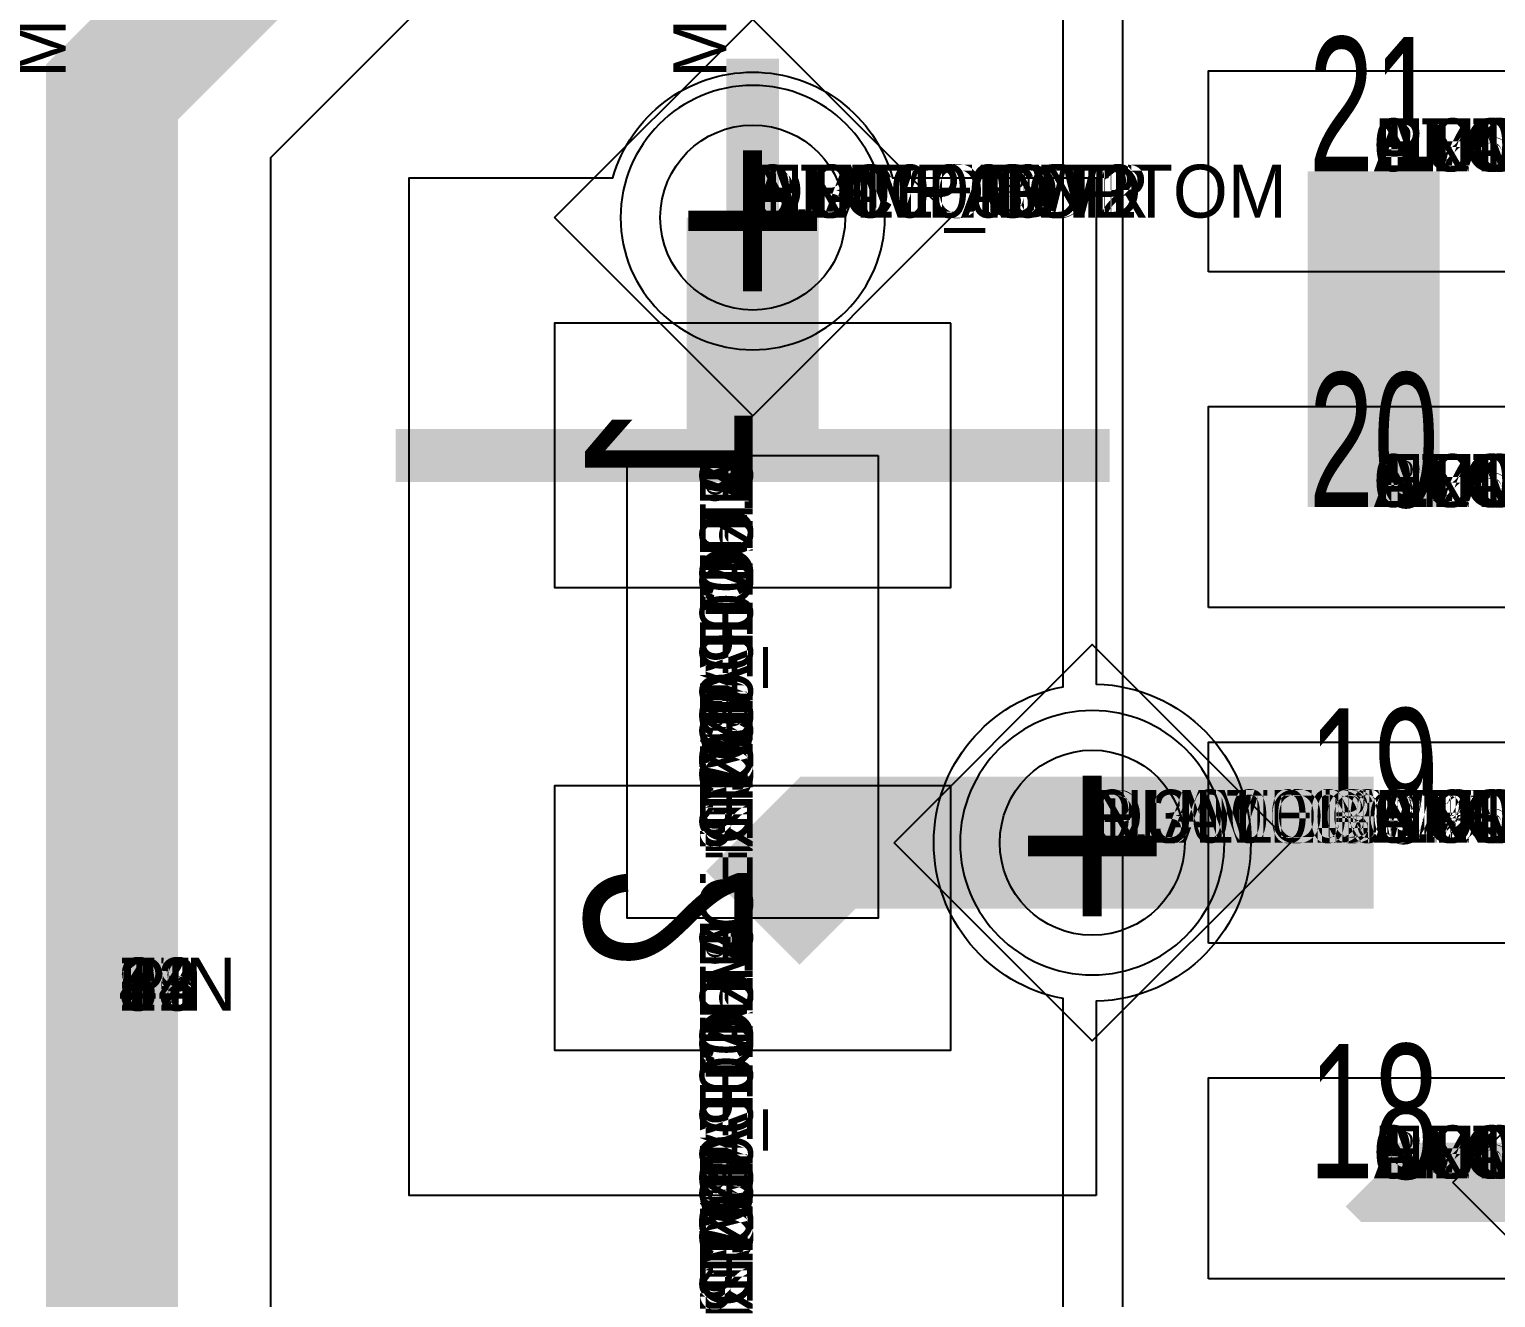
# Model space of a CAD drawing. Extents: x 0 to 323, y 0 to 320.
# Drawn here: x 68.88 to 74.42, y 244.92 to 249.72 of the extents above; entities that cross this region are included whole.
import ezdxf
from ezdxf.enums import TextEntityAlignment as Align

# ---------------------------------------------------------------- set-up
doc = ezdxf.new("R2010")
doc.units = 0
doc.header["$MEASUREMENT"] = 0
doc.layers.get('0').update_dxf_attribs({"linetype": 'CONTINUOUS'})
for name, color, linetype in [('CDN_FIGURES', 7, 'CONTINUOUS'), ('ETCH_BOTTOM', 7, 'CONTINUOUS'), ('ETCH_GND', 3, 'CONTINUOUS'), ('ETCH_INT1', 4, 'CONTINUOUS'), ('ETCH_INT2', 5, 'CONTINUOUS'), ('ETCH_PWR', 6, 'CONTINUOUS'), ('ETCH_TOP', 2, 'CONTINUOUS'), ('MANUFACTURING_NCLEGEND-1-6', 8, 'CONTINUOUS'), ('PACKAGE_GEOMETRY_ASSEMBLY_TOP', 11, 'CONTINUOUS'), ('PACKAGE_GEOMETRY_PIN_NUMBER', 9, 'CONTINUOUS')]:
    doc.layers.add(name, color=color, linetype=linetype)

# ---------------------------------------------------------------- blocks, each defined once
blk = doc.blocks.new('FIGURE_DIAMOND')
at = {"layer": 'CDN_FIGURES'}
blk.add_lwpolyline([(-0.5, 0), (0, 0.5), (0.5, 0), (0, -0.5)], close=True, dxfattribs=at)
blk = doc.blocks.new('PAD_INFO')
for tag in ['SHAPE_TYPE', 'PAD_HEIGHT', 'PAD_LAYER', 'PAD_TYPE', 'PAD_WIDTH']:
    blk.add_attdef(tag, (0, 0), '', height=0.2)
at = {"flags": 2}
blk.add_attdef('CDN_TYPE', (0, 0), '', height=0.2, dxfattribs=at)
blk = doc.blocks.new('DRILL_INFO')
at = {"flags": 2}
blk.add_attdef('CDN_TYPE', (0, 0), '', height=0.2, dxfattribs=at)
for tag in ['FSHAPE', 'FCHAR', 'DRILL_HEIGHT', 'DIAMETER', 'PLATED', 'DRILL_WIDTH']:
    blk.add_attdef(tag, (0, 0), '', height=0.2)
blk = doc.blocks.new('VIA0700X0300')
at = {"layer": 'ETCH_BOTTOM'}
blk.add_circle((0, 0), 0.35, dxfattribs=at)
at = {"layer": 'ETCH_GND'}
blk.add_circle((0, 0), 0.35, dxfattribs=at)
at = {"layer": 'ETCH_INT1'}
blk.add_circle((0, 0), 0.35, dxfattribs=at)
at = {"layer": 'ETCH_INT2'}
blk.add_circle((0, 0), 0.35, dxfattribs=at)
at = {"layer": 'ETCH_PWR'}
blk.add_circle((0, 0), 0.35, dxfattribs=at)
at = {"layer": 'ETCH_TOP'}
blk.add_circle((0, 0), 0.35, dxfattribs=at)
ref = blk.add_blockref('PAD_INFO', (0, 0))
ref.add_attrib('PAD_LAYER', 'ETCH_TOP', (0, 0), dxfattribs={"height": 0.2})
ref.add_attrib('SHAPE_TYPE', 'NULL', (0, 0), dxfattribs={"height": 0.2})
ref.add_attrib('PAD_TYPE', 'ANTIPAD', (0, 0), dxfattribs={"height": 0.2})
ref.add_attrib('PAD_WIDTH', '0.000000', (0, 0), dxfattribs={"height": 0.2})
ref.add_attrib('PAD_HEIGHT', '0.000000', (0, 0), dxfattribs={"height": 0.2})
ref = blk.add_blockref('PAD_INFO', (0, 0))
ref.add_attrib('PAD_LAYER', 'ETCH_GND', (0, 0), dxfattribs={"height": 0.2})
ref.add_attrib('SHAPE_TYPE', 'NULL', (0, 0), dxfattribs={"height": 0.2})
ref.add_attrib('PAD_TYPE', 'ANTIPAD', (0, 0), dxfattribs={"height": 0.2})
ref.add_attrib('PAD_WIDTH', '0.000000', (0, 0), dxfattribs={"height": 0.2})
ref.add_attrib('PAD_HEIGHT', '0.000000', (0, 0), dxfattribs={"height": 0.2})
ref = blk.add_blockref('PAD_INFO', (0, 0))
ref.add_attrib('PAD_LAYER', 'ETCH_INT1', (0, 0), dxfattribs={"height": 0.2})
ref.add_attrib('SHAPE_TYPE', 'NULL', (0, 0), dxfattribs={"height": 0.2})
ref.add_attrib('PAD_TYPE', 'ANTIPAD', (0, 0), dxfattribs={"height": 0.2})
ref.add_attrib('PAD_WIDTH', '0.000000', (0, 0), dxfattribs={"height": 0.2})
ref.add_attrib('PAD_HEIGHT', '0.000000', (0, 0), dxfattribs={"height": 0.2})
ref = blk.add_blockref('PAD_INFO', (0, 0))
ref.add_attrib('PAD_LAYER', 'ETCH_INT2', (0, 0), dxfattribs={"height": 0.2})
ref.add_attrib('SHAPE_TYPE', 'NULL', (0, 0), dxfattribs={"height": 0.2})
ref.add_attrib('PAD_TYPE', 'ANTIPAD', (0, 0), dxfattribs={"height": 0.2})
ref.add_attrib('PAD_WIDTH', '0.000000', (0, 0), dxfattribs={"height": 0.2})
ref.add_attrib('PAD_HEIGHT', '0.000000', (0, 0), dxfattribs={"height": 0.2})
ref = blk.add_blockref('PAD_INFO', (0, 0))
ref.add_attrib('PAD_LAYER', 'ETCH_PWR', (0, 0), dxfattribs={"height": 0.2})
ref.add_attrib('SHAPE_TYPE', 'NULL', (0, 0), dxfattribs={"height": 0.2})
ref.add_attrib('PAD_TYPE', 'ANTIPAD', (0, 0), dxfattribs={"height": 0.2})
ref.add_attrib('PAD_WIDTH', '0.000000', (0, 0), dxfattribs={"height": 0.2})
ref.add_attrib('PAD_HEIGHT', '0.000000', (0, 0), dxfattribs={"height": 0.2})
ref = blk.add_blockref('PAD_INFO', (0, 0))
ref.add_attrib('PAD_LAYER', 'ETCH_BOTTOM', (0, 0), dxfattribs={"height": 0.2})
ref.add_attrib('SHAPE_TYPE', 'NULL', (0, 0), dxfattribs={"height": 0.2})
ref.add_attrib('PAD_TYPE', 'ANTIPAD', (0, 0), dxfattribs={"height": 0.2})
ref.add_attrib('PAD_WIDTH', '0.000000', (0, 0), dxfattribs={"height": 0.2})
ref.add_attrib('PAD_HEIGHT', '0.000000', (0, 0), dxfattribs={"height": 0.2})
ref = blk.add_blockref('PAD_INFO', (0, 0))
ref.add_attrib('PAD_LAYER', 'ETCH_TOP', (0, 0), dxfattribs={"height": 0.2})
ref.add_attrib('SHAPE_TYPE', 'NULL', (0, 0), dxfattribs={"height": 0.2})
ref.add_attrib('PAD_TYPE', 'THERMAL', (0, 0), dxfattribs={"height": 0.2})
ref.add_attrib('PAD_WIDTH', '0.000000', (0, 0), dxfattribs={"height": 0.2})
ref.add_attrib('PAD_HEIGHT', '0.000000', (0, 0), dxfattribs={"height": 0.2})
ref = blk.add_blockref('PAD_INFO', (0, 0))
ref.add_attrib('PAD_LAYER', 'ETCH_GND', (0, 0), dxfattribs={"height": 0.2})
ref.add_attrib('SHAPE_TYPE', 'NULL', (0, 0), dxfattribs={"height": 0.2})
ref.add_attrib('PAD_TYPE', 'THERMAL', (0, 0), dxfattribs={"height": 0.2})
ref.add_attrib('PAD_WIDTH', '0.000000', (0, 0), dxfattribs={"height": 0.2})
ref.add_attrib('PAD_HEIGHT', '0.000000', (0, 0), dxfattribs={"height": 0.2})
ref = blk.add_blockref('PAD_INFO', (0, 0))
ref.add_attrib('PAD_LAYER', 'ETCH_INT1', (0, 0), dxfattribs={"height": 0.2})
ref.add_attrib('SHAPE_TYPE', 'NULL', (0, 0), dxfattribs={"height": 0.2})
ref.add_attrib('PAD_TYPE', 'THERMAL', (0, 0), dxfattribs={"height": 0.2})
ref.add_attrib('PAD_WIDTH', '0.000000', (0, 0), dxfattribs={"height": 0.2})
ref.add_attrib('PAD_HEIGHT', '0.000000', (0, 0), dxfattribs={"height": 0.2})
ref = blk.add_blockref('PAD_INFO', (0, 0))
ref.add_attrib('PAD_LAYER', 'ETCH_INT2', (0, 0), dxfattribs={"height": 0.2})
ref.add_attrib('SHAPE_TYPE', 'NULL', (0, 0), dxfattribs={"height": 0.2})
ref.add_attrib('PAD_TYPE', 'THERMAL', (0, 0), dxfattribs={"height": 0.2})
ref.add_attrib('PAD_WIDTH', '0.000000', (0, 0), dxfattribs={"height": 0.2})
ref.add_attrib('PAD_HEIGHT', '0.000000', (0, 0), dxfattribs={"height": 0.2})
ref = blk.add_blockref('PAD_INFO', (0, 0))
ref.add_attrib('PAD_LAYER', 'ETCH_PWR', (0, 0), dxfattribs={"height": 0.2})
ref.add_attrib('SHAPE_TYPE', 'NULL', (0, 0), dxfattribs={"height": 0.2})
ref.add_attrib('PAD_TYPE', 'THERMAL', (0, 0), dxfattribs={"height": 0.2})
ref.add_attrib('PAD_WIDTH', '0.000000', (0, 0), dxfattribs={"height": 0.2})
ref.add_attrib('PAD_HEIGHT', '0.000000', (0, 0), dxfattribs={"height": 0.2})
ref = blk.add_blockref('PAD_INFO', (0, 0))
ref.add_attrib('PAD_LAYER', 'ETCH_BOTTOM', (0, 0), dxfattribs={"height": 0.2})
ref.add_attrib('SHAPE_TYPE', 'NULL', (0, 0), dxfattribs={"height": 0.2})
ref.add_attrib('PAD_TYPE', 'THERMAL', (0, 0), dxfattribs={"height": 0.2})
ref.add_attrib('PAD_WIDTH', '0.000000', (0, 0), dxfattribs={"height": 0.2})
ref.add_attrib('PAD_HEIGHT', '0.000000', (0, 0), dxfattribs={"height": 0.2})
ref = blk.add_blockref('PAD_INFO', (0, 0))
ref.add_attrib('PAD_LAYER', 'ETCH_TOP', (0, 0), dxfattribs={"height": 0.2})
ref.add_attrib('SHAPE_TYPE', 'CIRCLE', (0, 0), dxfattribs={"height": 0.2})
ref.add_attrib('PAD_TYPE', 'REGULAR', (0, 0), dxfattribs={"height": 0.2})
ref.add_attrib('PAD_WIDTH', '0.700000', (0, 0), dxfattribs={"height": 0.2})
ref.add_attrib('PAD_HEIGHT', '0.700000', (0, 0), dxfattribs={"height": 0.2})
ref = blk.add_blockref('PAD_INFO', (0, 0))
ref.add_attrib('PAD_LAYER', 'ETCH_GND', (0, 0), dxfattribs={"height": 0.2})
ref.add_attrib('SHAPE_TYPE', 'CIRCLE', (0, 0), dxfattribs={"height": 0.2})
ref.add_attrib('PAD_TYPE', 'REGULAR', (0, 0), dxfattribs={"height": 0.2})
ref.add_attrib('PAD_WIDTH', '0.700000', (0, 0), dxfattribs={"height": 0.2})
ref.add_attrib('PAD_HEIGHT', '0.700000', (0, 0), dxfattribs={"height": 0.2})
ref = blk.add_blockref('PAD_INFO', (0, 0))
ref.add_attrib('PAD_LAYER', 'ETCH_INT1', (0, 0), dxfattribs={"height": 0.2})
ref.add_attrib('SHAPE_TYPE', 'CIRCLE', (0, 0), dxfattribs={"height": 0.2})
ref.add_attrib('PAD_TYPE', 'REGULAR', (0, 0), dxfattribs={"height": 0.2})
ref.add_attrib('PAD_WIDTH', '0.700000', (0, 0), dxfattribs={"height": 0.2})
ref.add_attrib('PAD_HEIGHT', '0.700000', (0, 0), dxfattribs={"height": 0.2})
ref = blk.add_blockref('PAD_INFO', (0, 0))
ref.add_attrib('PAD_LAYER', 'ETCH_INT2', (0, 0), dxfattribs={"height": 0.2})
ref.add_attrib('SHAPE_TYPE', 'CIRCLE', (0, 0), dxfattribs={"height": 0.2})
ref.add_attrib('PAD_TYPE', 'REGULAR', (0, 0), dxfattribs={"height": 0.2})
ref.add_attrib('PAD_WIDTH', '0.700000', (0, 0), dxfattribs={"height": 0.2})
ref.add_attrib('PAD_HEIGHT', '0.700000', (0, 0), dxfattribs={"height": 0.2})
ref = blk.add_blockref('PAD_INFO', (0, 0))
ref.add_attrib('PAD_LAYER', 'ETCH_PWR', (0, 0), dxfattribs={"height": 0.2})
ref.add_attrib('SHAPE_TYPE', 'CIRCLE', (0, 0), dxfattribs={"height": 0.2})
ref.add_attrib('PAD_TYPE', 'REGULAR', (0, 0), dxfattribs={"height": 0.2})
ref.add_attrib('PAD_WIDTH', '0.700000', (0, 0), dxfattribs={"height": 0.2})
ref.add_attrib('PAD_HEIGHT', '0.700000', (0, 0), dxfattribs={"height": 0.2})
ref = blk.add_blockref('PAD_INFO', (0, 0))
ref.add_attrib('PAD_LAYER', 'ETCH_BOTTOM', (0, 0), dxfattribs={"height": 0.2})
ref.add_attrib('SHAPE_TYPE', 'CIRCLE', (0, 0), dxfattribs={"height": 0.2})
ref.add_attrib('PAD_TYPE', 'REGULAR', (0, 0), dxfattribs={"height": 0.2})
ref.add_attrib('PAD_WIDTH', '0.700000', (0, 0), dxfattribs={"height": 0.2})
ref.add_attrib('PAD_HEIGHT', '0.700000', (0, 0), dxfattribs={"height": 0.2})
ref = blk.add_blockref('DRILL_INFO', (0, 0))
ref.add_attrib('DIAMETER', '0.300000', (0, 0), dxfattribs={"height": 0.2})
ref.add_attrib('PLATED', 'PLATED', (0, 0), dxfattribs={"height": 0.2})
ref.add_attrib('FSHAPE', 'DIAMOND', (0, 0), dxfattribs={"height": 0.2})
ref.add_attrib('FCHAR', '+', (0, 0), dxfattribs={"height": 0.2})
ref.add_attrib('DRILL_WIDTH', '1.500000', (0, 0), dxfattribs={"height": 0.2})
ref.add_attrib('DRILL_HEIGHT', '1.500000', (0, 0), dxfattribs={"height": 0.2})
for tag in ['CDN_TYPE', 'PIN']:
    blk.add_attdef(tag, (0, 0), '', height=0.2)
at = {"flags": 2}
for tag in ['PSTKNAME', 'BBV']:
    blk.add_attdef(tag, (0, 0), '', height=0.2, dxfattribs=at)
blk = doc.blocks.new('RC1000X1500TS')
at = {"layer": 'ETCH_TOP'}
blk.add_lwpolyline([(-0.5, -0.75), (-0.5, 0.75), (0.5, 0.75), (0.5, -0.75)], close=True, dxfattribs=at)
ref = blk.add_blockref('PAD_INFO', (0, 0))
ref.add_attrib('PAD_LAYER', 'ETCH_TOP', (0, 0), dxfattribs={"height": 0.2})
ref.add_attrib('SHAPE_TYPE', 'NULL', (0, 0), dxfattribs={"height": 0.2})
ref.add_attrib('PAD_TYPE', 'ANTIPAD', (0, 0), dxfattribs={"height": 0.2})
ref.add_attrib('PAD_WIDTH', '0.000000', (0, 0), dxfattribs={"height": 0.2})
ref.add_attrib('PAD_HEIGHT', '0.000000', (0, 0), dxfattribs={"height": 0.2})
ref = blk.add_blockref('PAD_INFO', (0, 0))
ref.add_attrib('PAD_LAYER', 'ETCH_GND', (0, 0), dxfattribs={"height": 0.2})
ref.add_attrib('SHAPE_TYPE', 'NULL', (0, 0), dxfattribs={"height": 0.2})
ref.add_attrib('PAD_TYPE', 'ANTIPAD', (0, 0), dxfattribs={"height": 0.2})
ref.add_attrib('PAD_WIDTH', '0.000000', (0, 0), dxfattribs={"height": 0.2})
ref.add_attrib('PAD_HEIGHT', '0.000000', (0, 0), dxfattribs={"height": 0.2})
ref = blk.add_blockref('PAD_INFO', (0, 0))
ref.add_attrib('PAD_LAYER', 'ETCH_INT1', (0, 0), dxfattribs={"height": 0.2})
ref.add_attrib('SHAPE_TYPE', 'NULL', (0, 0), dxfattribs={"height": 0.2})
ref.add_attrib('PAD_TYPE', 'ANTIPAD', (0, 0), dxfattribs={"height": 0.2})
ref.add_attrib('PAD_WIDTH', '0.000000', (0, 0), dxfattribs={"height": 0.2})
ref.add_attrib('PAD_HEIGHT', '0.000000', (0, 0), dxfattribs={"height": 0.2})
ref = blk.add_blockref('PAD_INFO', (0, 0))
ref.add_attrib('PAD_LAYER', 'ETCH_INT2', (0, 0), dxfattribs={"height": 0.2})
ref.add_attrib('SHAPE_TYPE', 'NULL', (0, 0), dxfattribs={"height": 0.2})
ref.add_attrib('PAD_TYPE', 'ANTIPAD', (0, 0), dxfattribs={"height": 0.2})
ref.add_attrib('PAD_WIDTH', '0.000000', (0, 0), dxfattribs={"height": 0.2})
ref.add_attrib('PAD_HEIGHT', '0.000000', (0, 0), dxfattribs={"height": 0.2})
ref = blk.add_blockref('PAD_INFO', (0, 0))
ref.add_attrib('PAD_LAYER', 'ETCH_PWR', (0, 0), dxfattribs={"height": 0.2})
ref.add_attrib('SHAPE_TYPE', 'NULL', (0, 0), dxfattribs={"height": 0.2})
ref.add_attrib('PAD_TYPE', 'ANTIPAD', (0, 0), dxfattribs={"height": 0.2})
ref.add_attrib('PAD_WIDTH', '0.000000', (0, 0), dxfattribs={"height": 0.2})
ref.add_attrib('PAD_HEIGHT', '0.000000', (0, 0), dxfattribs={"height": 0.2})
ref = blk.add_blockref('PAD_INFO', (0, 0))
ref.add_attrib('PAD_LAYER', 'ETCH_BOTTOM', (0, 0), dxfattribs={"height": 0.2})
ref.add_attrib('SHAPE_TYPE', 'NULL', (0, 0), dxfattribs={"height": 0.2})
ref.add_attrib('PAD_TYPE', 'ANTIPAD', (0, 0), dxfattribs={"height": 0.2})
ref.add_attrib('PAD_WIDTH', '0.000000', (0, 0), dxfattribs={"height": 0.2})
ref.add_attrib('PAD_HEIGHT', '0.000000', (0, 0), dxfattribs={"height": 0.2})
ref = blk.add_blockref('PAD_INFO', (0, 0))
ref.add_attrib('PAD_LAYER', 'ETCH_TOP', (0, 0), dxfattribs={"height": 0.2})
ref.add_attrib('SHAPE_TYPE', 'NULL', (0, 0), dxfattribs={"height": 0.2})
ref.add_attrib('PAD_TYPE', 'THERMAL', (0, 0), dxfattribs={"height": 0.2})
ref.add_attrib('PAD_WIDTH', '0.000000', (0, 0), dxfattribs={"height": 0.2})
ref.add_attrib('PAD_HEIGHT', '0.000000', (0, 0), dxfattribs={"height": 0.2})
ref = blk.add_blockref('PAD_INFO', (0, 0))
ref.add_attrib('PAD_LAYER', 'ETCH_GND', (0, 0), dxfattribs={"height": 0.2})
ref.add_attrib('SHAPE_TYPE', 'NULL', (0, 0), dxfattribs={"height": 0.2})
ref.add_attrib('PAD_TYPE', 'THERMAL', (0, 0), dxfattribs={"height": 0.2})
ref.add_attrib('PAD_WIDTH', '0.000000', (0, 0), dxfattribs={"height": 0.2})
ref.add_attrib('PAD_HEIGHT', '0.000000', (0, 0), dxfattribs={"height": 0.2})
ref = blk.add_blockref('PAD_INFO', (0, 0))
ref.add_attrib('PAD_LAYER', 'ETCH_INT1', (0, 0), dxfattribs={"height": 0.2})
ref.add_attrib('SHAPE_TYPE', 'NULL', (0, 0), dxfattribs={"height": 0.2})
ref.add_attrib('PAD_TYPE', 'THERMAL', (0, 0), dxfattribs={"height": 0.2})
ref.add_attrib('PAD_WIDTH', '0.000000', (0, 0), dxfattribs={"height": 0.2})
ref.add_attrib('PAD_HEIGHT', '0.000000', (0, 0), dxfattribs={"height": 0.2})
ref = blk.add_blockref('PAD_INFO', (0, 0))
ref.add_attrib('PAD_LAYER', 'ETCH_INT2', (0, 0), dxfattribs={"height": 0.2})
ref.add_attrib('SHAPE_TYPE', 'NULL', (0, 0), dxfattribs={"height": 0.2})
ref.add_attrib('PAD_TYPE', 'THERMAL', (0, 0), dxfattribs={"height": 0.2})
ref.add_attrib('PAD_WIDTH', '0.000000', (0, 0), dxfattribs={"height": 0.2})
ref.add_attrib('PAD_HEIGHT', '0.000000', (0, 0), dxfattribs={"height": 0.2})
ref = blk.add_blockref('PAD_INFO', (0, 0))
ref.add_attrib('PAD_LAYER', 'ETCH_PWR', (0, 0), dxfattribs={"height": 0.2})
ref.add_attrib('SHAPE_TYPE', 'NULL', (0, 0), dxfattribs={"height": 0.2})
ref.add_attrib('PAD_TYPE', 'THERMAL', (0, 0), dxfattribs={"height": 0.2})
ref.add_attrib('PAD_WIDTH', '0.000000', (0, 0), dxfattribs={"height": 0.2})
ref.add_attrib('PAD_HEIGHT', '0.000000', (0, 0), dxfattribs={"height": 0.2})
ref = blk.add_blockref('PAD_INFO', (0, 0))
ref.add_attrib('PAD_LAYER', 'ETCH_BOTTOM', (0, 0), dxfattribs={"height": 0.2})
ref.add_attrib('SHAPE_TYPE', 'NULL', (0, 0), dxfattribs={"height": 0.2})
ref.add_attrib('PAD_TYPE', 'THERMAL', (0, 0), dxfattribs={"height": 0.2})
ref.add_attrib('PAD_WIDTH', '0.000000', (0, 0), dxfattribs={"height": 0.2})
ref.add_attrib('PAD_HEIGHT', '0.000000', (0, 0), dxfattribs={"height": 0.2})
ref = blk.add_blockref('PAD_INFO', (0, 0))
ref.add_attrib('PAD_LAYER', 'ETCH_GND', (0, 0), dxfattribs={"height": 0.2})
ref.add_attrib('SHAPE_TYPE', 'NULL', (0, 0), dxfattribs={"height": 0.2})
ref.add_attrib('PAD_TYPE', 'REGULAR', (0, 0), dxfattribs={"height": 0.2})
ref.add_attrib('PAD_WIDTH', '0.000000', (0, 0), dxfattribs={"height": 0.2})
ref.add_attrib('PAD_HEIGHT', '0.000000', (0, 0), dxfattribs={"height": 0.2})
ref = blk.add_blockref('PAD_INFO', (0, 0))
ref.add_attrib('PAD_LAYER', 'ETCH_INT1', (0, 0), dxfattribs={"height": 0.2})
ref.add_attrib('SHAPE_TYPE', 'NULL', (0, 0), dxfattribs={"height": 0.2})
ref.add_attrib('PAD_TYPE', 'REGULAR', (0, 0), dxfattribs={"height": 0.2})
ref.add_attrib('PAD_WIDTH', '0.000000', (0, 0), dxfattribs={"height": 0.2})
ref.add_attrib('PAD_HEIGHT', '0.000000', (0, 0), dxfattribs={"height": 0.2})
ref = blk.add_blockref('PAD_INFO', (0, 0))
ref.add_attrib('PAD_LAYER', 'ETCH_INT2', (0, 0), dxfattribs={"height": 0.2})
ref.add_attrib('SHAPE_TYPE', 'NULL', (0, 0), dxfattribs={"height": 0.2})
ref.add_attrib('PAD_TYPE', 'REGULAR', (0, 0), dxfattribs={"height": 0.2})
ref.add_attrib('PAD_WIDTH', '0.000000', (0, 0), dxfattribs={"height": 0.2})
ref.add_attrib('PAD_HEIGHT', '0.000000', (0, 0), dxfattribs={"height": 0.2})
ref = blk.add_blockref('PAD_INFO', (0, 0))
ref.add_attrib('PAD_LAYER', 'ETCH_PWR', (0, 0), dxfattribs={"height": 0.2})
ref.add_attrib('SHAPE_TYPE', 'NULL', (0, 0), dxfattribs={"height": 0.2})
ref.add_attrib('PAD_TYPE', 'REGULAR', (0, 0), dxfattribs={"height": 0.2})
ref.add_attrib('PAD_WIDTH', '0.000000', (0, 0), dxfattribs={"height": 0.2})
ref.add_attrib('PAD_HEIGHT', '0.000000', (0, 0), dxfattribs={"height": 0.2})
ref = blk.add_blockref('PAD_INFO', (0, 0))
ref.add_attrib('PAD_LAYER', 'ETCH_BOTTOM', (0, 0), dxfattribs={"height": 0.2})
ref.add_attrib('SHAPE_TYPE', 'NULL', (0, 0), dxfattribs={"height": 0.2})
ref.add_attrib('PAD_TYPE', 'REGULAR', (0, 0), dxfattribs={"height": 0.2})
ref.add_attrib('PAD_WIDTH', '0.000000', (0, 0), dxfattribs={"height": 0.2})
ref.add_attrib('PAD_HEIGHT', '0.000000', (0, 0), dxfattribs={"height": 0.2})
ref = blk.add_blockref('DRILL_INFO', (0, 0))
ref.add_attrib('DIAMETER', '0.000000', (0, 0), dxfattribs={"height": 0.2})
ref.add_attrib('PLATED', 'PLATED', (0, 0), dxfattribs={"height": 0.2})
ref.add_attrib('FSHAPE', 'NULL', (0, 0), dxfattribs={"height": 0.2})
ref.add_attrib('DRILL_WIDTH', '0.000000', (0, 0), dxfattribs={"height": 0.2})
ref.add_attrib('DRILL_HEIGHT', '0.000000', (0, 0), dxfattribs={"height": 0.2})
ref = blk.add_blockref('PAD_INFO', (0, 0))
ref.add_attrib('PAD_LAYER', 'ETCH_TOP', (0, 0), dxfattribs={"height": 0.2})
ref.add_attrib('SHAPE_TYPE', 'RECTANGLE', (0, 0), dxfattribs={"height": 0.2})
ref.add_attrib('PAD_TYPE', 'REGULAR', (0, 0), dxfattribs={"height": 0.2})
ref.add_attrib('PAD_WIDTH', '1.000000', (0, 0), dxfattribs={"height": 0.2})
ref.add_attrib('PAD_HEIGHT', '1.500000', (0, 0), dxfattribs={"height": 0.2})
for tag in ['CDN_TYPE', 'PIN']:
    blk.add_attdef(tag, (0, 0), '', height=0.2)
at = {"flags": 2}
for tag in ['PSTKNAME', 'BBV']:
    blk.add_attdef(tag, (0, 0), '', height=0.2, dxfattribs=at)
blk = doc.blocks.new('F56')
at = {"layer": 'PACKAGE_GEOMETRY_ASSEMBLY_TOP'}
blk.add_lwpolyline([(0, -0.475), (1.75, -0.475), (1.75, 0.475), (0, 0.475)], close=True, dxfattribs=at)
at = {"layer": 'ETCH_TOP'}
ref = blk.add_blockref('RC1000X1500TS', (0, 0), dxfattribs=at)
ref.add_attrib('CDN_TYPE', 'PIN', (0, 0), dxfattribs={"height": 0.2})
ref.add_attrib('PIN', '1', (0, 0), dxfattribs={"height": 0.2})
ref = blk.add_blockref('RC1000X1500TS', (1.75, 0), dxfattribs=at)
ref.add_attrib('CDN_TYPE', 'PIN', (0, 0), dxfattribs={"height": 0.2})
ref.add_attrib('PIN', '2', (0, 0), dxfattribs={"height": 0.2})
at = {"flags": 2}
for tag in ['SYMBOL_TYPE', 'CDN_TYPE', 'REFDES']:
    blk.add_attdef(tag, (0, 0), '', height=0.2, dxfattribs=at)
blk = doc.blocks.new('RC1250X0760TS')
at = {"layer": 'ETCH_TOP'}
blk.add_lwpolyline([(-0.625, -0.38), (-0.625, 0.38), (0.625, 0.38), (0.625, -0.38)], close=True, dxfattribs=at)
ref = blk.add_blockref('PAD_INFO', (0, 0))
ref.add_attrib('PAD_LAYER', 'ETCH_TOP', (0, 0), dxfattribs={"height": 0.2})
ref.add_attrib('SHAPE_TYPE', 'NULL', (0, 0), dxfattribs={"height": 0.2})
ref.add_attrib('PAD_TYPE', 'ANTIPAD', (0, 0), dxfattribs={"height": 0.2})
ref.add_attrib('PAD_WIDTH', '0.000000', (0, 0), dxfattribs={"height": 0.2})
ref.add_attrib('PAD_HEIGHT', '0.000000', (0, 0), dxfattribs={"height": 0.2})
ref = blk.add_blockref('PAD_INFO', (0, 0))
ref.add_attrib('PAD_LAYER', 'ETCH_GND', (0, 0), dxfattribs={"height": 0.2})
ref.add_attrib('SHAPE_TYPE', 'NULL', (0, 0), dxfattribs={"height": 0.2})
ref.add_attrib('PAD_TYPE', 'ANTIPAD', (0, 0), dxfattribs={"height": 0.2})
ref.add_attrib('PAD_WIDTH', '0.000000', (0, 0), dxfattribs={"height": 0.2})
ref.add_attrib('PAD_HEIGHT', '0.000000', (0, 0), dxfattribs={"height": 0.2})
ref = blk.add_blockref('PAD_INFO', (0, 0))
ref.add_attrib('PAD_LAYER', 'ETCH_INT1', (0, 0), dxfattribs={"height": 0.2})
ref.add_attrib('SHAPE_TYPE', 'NULL', (0, 0), dxfattribs={"height": 0.2})
ref.add_attrib('PAD_TYPE', 'ANTIPAD', (0, 0), dxfattribs={"height": 0.2})
ref.add_attrib('PAD_WIDTH', '0.000000', (0, 0), dxfattribs={"height": 0.2})
ref.add_attrib('PAD_HEIGHT', '0.000000', (0, 0), dxfattribs={"height": 0.2})
ref = blk.add_blockref('PAD_INFO', (0, 0))
ref.add_attrib('PAD_LAYER', 'ETCH_INT2', (0, 0), dxfattribs={"height": 0.2})
ref.add_attrib('SHAPE_TYPE', 'NULL', (0, 0), dxfattribs={"height": 0.2})
ref.add_attrib('PAD_TYPE', 'ANTIPAD', (0, 0), dxfattribs={"height": 0.2})
ref.add_attrib('PAD_WIDTH', '0.000000', (0, 0), dxfattribs={"height": 0.2})
ref.add_attrib('PAD_HEIGHT', '0.000000', (0, 0), dxfattribs={"height": 0.2})
ref = blk.add_blockref('PAD_INFO', (0, 0))
ref.add_attrib('PAD_LAYER', 'ETCH_PWR', (0, 0), dxfattribs={"height": 0.2})
ref.add_attrib('SHAPE_TYPE', 'NULL', (0, 0), dxfattribs={"height": 0.2})
ref.add_attrib('PAD_TYPE', 'ANTIPAD', (0, 0), dxfattribs={"height": 0.2})
ref.add_attrib('PAD_WIDTH', '0.000000', (0, 0), dxfattribs={"height": 0.2})
ref.add_attrib('PAD_HEIGHT', '0.000000', (0, 0), dxfattribs={"height": 0.2})
ref = blk.add_blockref('PAD_INFO', (0, 0))
ref.add_attrib('PAD_LAYER', 'ETCH_BOTTOM', (0, 0), dxfattribs={"height": 0.2})
ref.add_attrib('SHAPE_TYPE', 'NULL', (0, 0), dxfattribs={"height": 0.2})
ref.add_attrib('PAD_TYPE', 'ANTIPAD', (0, 0), dxfattribs={"height": 0.2})
ref.add_attrib('PAD_WIDTH', '0.000000', (0, 0), dxfattribs={"height": 0.2})
ref.add_attrib('PAD_HEIGHT', '0.000000', (0, 0), dxfattribs={"height": 0.2})
ref = blk.add_blockref('PAD_INFO', (0, 0))
ref.add_attrib('PAD_LAYER', 'ETCH_TOP', (0, 0), dxfattribs={"height": 0.2})
ref.add_attrib('SHAPE_TYPE', 'NULL', (0, 0), dxfattribs={"height": 0.2})
ref.add_attrib('PAD_TYPE', 'THERMAL', (0, 0), dxfattribs={"height": 0.2})
ref.add_attrib('PAD_WIDTH', '0.000000', (0, 0), dxfattribs={"height": 0.2})
ref.add_attrib('PAD_HEIGHT', '0.000000', (0, 0), dxfattribs={"height": 0.2})
ref = blk.add_blockref('PAD_INFO', (0, 0))
ref.add_attrib('PAD_LAYER', 'ETCH_GND', (0, 0), dxfattribs={"height": 0.2})
ref.add_attrib('SHAPE_TYPE', 'NULL', (0, 0), dxfattribs={"height": 0.2})
ref.add_attrib('PAD_TYPE', 'THERMAL', (0, 0), dxfattribs={"height": 0.2})
ref.add_attrib('PAD_WIDTH', '0.000000', (0, 0), dxfattribs={"height": 0.2})
ref.add_attrib('PAD_HEIGHT', '0.000000', (0, 0), dxfattribs={"height": 0.2})
ref = blk.add_blockref('PAD_INFO', (0, 0))
ref.add_attrib('PAD_LAYER', 'ETCH_INT1', (0, 0), dxfattribs={"height": 0.2})
ref.add_attrib('SHAPE_TYPE', 'NULL', (0, 0), dxfattribs={"height": 0.2})
ref.add_attrib('PAD_TYPE', 'THERMAL', (0, 0), dxfattribs={"height": 0.2})
ref.add_attrib('PAD_WIDTH', '0.000000', (0, 0), dxfattribs={"height": 0.2})
ref.add_attrib('PAD_HEIGHT', '0.000000', (0, 0), dxfattribs={"height": 0.2})
ref = blk.add_blockref('PAD_INFO', (0, 0))
ref.add_attrib('PAD_LAYER', 'ETCH_INT2', (0, 0), dxfattribs={"height": 0.2})
ref.add_attrib('SHAPE_TYPE', 'NULL', (0, 0), dxfattribs={"height": 0.2})
ref.add_attrib('PAD_TYPE', 'THERMAL', (0, 0), dxfattribs={"height": 0.2})
ref.add_attrib('PAD_WIDTH', '0.000000', (0, 0), dxfattribs={"height": 0.2})
ref.add_attrib('PAD_HEIGHT', '0.000000', (0, 0), dxfattribs={"height": 0.2})
ref = blk.add_blockref('PAD_INFO', (0, 0))
ref.add_attrib('PAD_LAYER', 'ETCH_PWR', (0, 0), dxfattribs={"height": 0.2})
ref.add_attrib('SHAPE_TYPE', 'NULL', (0, 0), dxfattribs={"height": 0.2})
ref.add_attrib('PAD_TYPE', 'THERMAL', (0, 0), dxfattribs={"height": 0.2})
ref.add_attrib('PAD_WIDTH', '0.000000', (0, 0), dxfattribs={"height": 0.2})
ref.add_attrib('PAD_HEIGHT', '0.000000', (0, 0), dxfattribs={"height": 0.2})
ref = blk.add_blockref('PAD_INFO', (0, 0))
ref.add_attrib('PAD_LAYER', 'ETCH_BOTTOM', (0, 0), dxfattribs={"height": 0.2})
ref.add_attrib('SHAPE_TYPE', 'NULL', (0, 0), dxfattribs={"height": 0.2})
ref.add_attrib('PAD_TYPE', 'THERMAL', (0, 0), dxfattribs={"height": 0.2})
ref.add_attrib('PAD_WIDTH', '0.000000', (0, 0), dxfattribs={"height": 0.2})
ref.add_attrib('PAD_HEIGHT', '0.000000', (0, 0), dxfattribs={"height": 0.2})
ref = blk.add_blockref('PAD_INFO', (0, 0))
ref.add_attrib('PAD_LAYER', 'ETCH_TOP', (0, 0), dxfattribs={"height": 0.2})
ref.add_attrib('SHAPE_TYPE', 'RECTANGLE', (0, 0), dxfattribs={"height": 0.2})
ref.add_attrib('PAD_TYPE', 'REGULAR', (0, 0), dxfattribs={"height": 0.2})
ref.add_attrib('PAD_WIDTH', '1.250000', (0, 0), dxfattribs={"height": 0.2})
ref.add_attrib('PAD_HEIGHT', '0.760000', (0, 0), dxfattribs={"height": 0.2})
ref = blk.add_blockref('PAD_INFO', (0, 0))
ref.add_attrib('PAD_LAYER', 'ETCH_GND', (0, 0), dxfattribs={"height": 0.2})
ref.add_attrib('SHAPE_TYPE', 'NULL', (0, 0), dxfattribs={"height": 0.2})
ref.add_attrib('PAD_TYPE', 'REGULAR', (0, 0), dxfattribs={"height": 0.2})
ref.add_attrib('PAD_WIDTH', '0.000000', (0, 0), dxfattribs={"height": 0.2})
ref.add_attrib('PAD_HEIGHT', '0.000000', (0, 0), dxfattribs={"height": 0.2})
ref = blk.add_blockref('PAD_INFO', (0, 0))
ref.add_attrib('PAD_LAYER', 'ETCH_INT1', (0, 0), dxfattribs={"height": 0.2})
ref.add_attrib('SHAPE_TYPE', 'NULL', (0, 0), dxfattribs={"height": 0.2})
ref.add_attrib('PAD_TYPE', 'REGULAR', (0, 0), dxfattribs={"height": 0.2})
ref.add_attrib('PAD_WIDTH', '0.000000', (0, 0), dxfattribs={"height": 0.2})
ref.add_attrib('PAD_HEIGHT', '0.000000', (0, 0), dxfattribs={"height": 0.2})
ref = blk.add_blockref('PAD_INFO', (0, 0))
ref.add_attrib('PAD_LAYER', 'ETCH_INT2', (0, 0), dxfattribs={"height": 0.2})
ref.add_attrib('SHAPE_TYPE', 'NULL', (0, 0), dxfattribs={"height": 0.2})
ref.add_attrib('PAD_TYPE', 'REGULAR', (0, 0), dxfattribs={"height": 0.2})
ref.add_attrib('PAD_WIDTH', '0.000000', (0, 0), dxfattribs={"height": 0.2})
ref.add_attrib('PAD_HEIGHT', '0.000000', (0, 0), dxfattribs={"height": 0.2})
ref = blk.add_blockref('PAD_INFO', (0, 0))
ref.add_attrib('PAD_LAYER', 'ETCH_PWR', (0, 0), dxfattribs={"height": 0.2})
ref.add_attrib('SHAPE_TYPE', 'NULL', (0, 0), dxfattribs={"height": 0.2})
ref.add_attrib('PAD_TYPE', 'REGULAR', (0, 0), dxfattribs={"height": 0.2})
ref.add_attrib('PAD_WIDTH', '0.000000', (0, 0), dxfattribs={"height": 0.2})
ref.add_attrib('PAD_HEIGHT', '0.000000', (0, 0), dxfattribs={"height": 0.2})
ref = blk.add_blockref('PAD_INFO', (0, 0))
ref.add_attrib('PAD_LAYER', 'ETCH_BOTTOM', (0, 0), dxfattribs={"height": 0.2})
ref.add_attrib('SHAPE_TYPE', 'NULL', (0, 0), dxfattribs={"height": 0.2})
ref.add_attrib('PAD_TYPE', 'REGULAR', (0, 0), dxfattribs={"height": 0.2})
ref.add_attrib('PAD_WIDTH', '0.000000', (0, 0), dxfattribs={"height": 0.2})
ref.add_attrib('PAD_HEIGHT', '0.000000', (0, 0), dxfattribs={"height": 0.2})
ref = blk.add_blockref('DRILL_INFO', (0, 0))
ref.add_attrib('DIAMETER', '0.000000', (0, 0), dxfattribs={"height": 0.2})
ref.add_attrib('PLATED', 'PLATED', (0, 0), dxfattribs={"height": 0.2})
ref.add_attrib('FSHAPE', 'NULL', (0, 0), dxfattribs={"height": 0.2})
ref.add_attrib('DRILL_WIDTH', '0.000000', (0, 0), dxfattribs={"height": 0.2})
ref.add_attrib('DRILL_HEIGHT', '0.000000', (0, 0), dxfattribs={"height": 0.2})
for tag in ['CDN_TYPE', 'PIN']:
    blk.add_attdef(tag, (0, 0), '', height=0.2)
at = {"flags": 2}
for tag in ['PSTKNAME', 'BBV']:
    blk.add_attdef(tag, (0, 0), '', height=0.2, dxfattribs=at)
blk = doc.blocks.new('SO-24W')
at = {"layer": 'PACKAGE_GEOMETRY_ASSEMBLY_TOP'}
blk.add_lwpolyline([(-3.8, -7.8), (3.8, -7.8), (3.8, 7.8), (-3.8, 7.8)], close=True, dxfattribs=at)
at = {"layer": 'ETCH_TOP'}
ref = blk.add_blockref('RC1250X0760TS', (-4.75, 6.985), dxfattribs=at)
ref.add_attrib('CDN_TYPE', 'PIN', (0, 0), dxfattribs={"height": 0.2})
ref.add_attrib('PIN', '1', (0, 0), dxfattribs={"height": 0.2})
ref = blk.add_blockref('RC1250X0760TS', (4.75, 6.985), dxfattribs=at)
ref.add_attrib('CDN_TYPE', 'PIN', (0, 0), dxfattribs={"height": 0.2})
ref.add_attrib('PIN', '24', (0, 0), dxfattribs={"height": 0.2})
ref = blk.add_blockref('RC1250X0760TS', (-4.75, 5.715), dxfattribs=at)
ref.add_attrib('CDN_TYPE', 'PIN', (0, 0), dxfattribs={"height": 0.2})
ref.add_attrib('PIN', '2', (0, 0), dxfattribs={"height": 0.2})
ref = blk.add_blockref('RC1250X0760TS', (4.75, 5.715), dxfattribs=at)
ref.add_attrib('CDN_TYPE', 'PIN', (0, 0), dxfattribs={"height": 0.2})
ref.add_attrib('PIN', '23', (0, 0), dxfattribs={"height": 0.2})
ref = blk.add_blockref('RC1250X0760TS', (-4.75, 4.445), dxfattribs=at)
ref.add_attrib('CDN_TYPE', 'PIN', (0, 0), dxfattribs={"height": 0.2})
ref.add_attrib('PIN', '3', (0, 0), dxfattribs={"height": 0.2})
ref = blk.add_blockref('RC1250X0760TS', (4.75, 4.445), dxfattribs=at)
ref.add_attrib('CDN_TYPE', 'PIN', (0, 0), dxfattribs={"height": 0.2})
ref.add_attrib('PIN', '22', (0, 0), dxfattribs={"height": 0.2})
ref = blk.add_blockref('RC1250X0760TS', (-4.75, 3.175), dxfattribs=at)
ref.add_attrib('CDN_TYPE', 'PIN', (0, 0), dxfattribs={"height": 0.2})
ref.add_attrib('PIN', '4', (0, 0), dxfattribs={"height": 0.2})
ref = blk.add_blockref('RC1250X0760TS', (4.75, 3.175), dxfattribs=at)
ref.add_attrib('CDN_TYPE', 'PIN', (0, 0), dxfattribs={"height": 0.2})
ref.add_attrib('PIN', '21', (0, 0), dxfattribs={"height": 0.2})
ref = blk.add_blockref('RC1250X0760TS', (-4.75, 1.905), dxfattribs=at)
ref.add_attrib('CDN_TYPE', 'PIN', (0, 0), dxfattribs={"height": 0.2})
ref.add_attrib('PIN', '5', (0, 0), dxfattribs={"height": 0.2})
ref = blk.add_blockref('RC1250X0760TS', (4.75, 1.905), dxfattribs=at)
ref.add_attrib('CDN_TYPE', 'PIN', (0, 0), dxfattribs={"height": 0.2})
ref.add_attrib('PIN', '20', (0, 0), dxfattribs={"height": 0.2})
ref = blk.add_blockref('RC1250X0760TS', (-4.75, 0.635), dxfattribs=at)
ref.add_attrib('CDN_TYPE', 'PIN', (0, 0), dxfattribs={"height": 0.2})
ref.add_attrib('PIN', '6', (0, 0), dxfattribs={"height": 0.2})
ref = blk.add_blockref('RC1250X0760TS', (4.75, 0.635), dxfattribs=at)
ref.add_attrib('CDN_TYPE', 'PIN', (0, 0), dxfattribs={"height": 0.2})
ref.add_attrib('PIN', '19', (0, 0), dxfattribs={"height": 0.2})
ref = blk.add_blockref('RC1250X0760TS', (-4.75, -6.985), dxfattribs=at)
ref.add_attrib('CDN_TYPE', 'PIN', (0, 0), dxfattribs={"height": 0.2})
ref.add_attrib('PIN', '12', (0, 0), dxfattribs={"height": 0.2})
ref = blk.add_blockref('RC1250X0760TS', (-4.75, -4.445), dxfattribs=at)
ref.add_attrib('CDN_TYPE', 'PIN', (0, 0), dxfattribs={"height": 0.2})
ref.add_attrib('PIN', '10', (0, 0), dxfattribs={"height": 0.2})
ref = blk.add_blockref('RC1250X0760TS', (-4.75, -3.175), dxfattribs=at)
ref.add_attrib('CDN_TYPE', 'PIN', (0, 0), dxfattribs={"height": 0.2})
ref.add_attrib('PIN', '9', (0, 0), dxfattribs={"height": 0.2})
ref = blk.add_blockref('RC1250X0760TS', (-4.75, -1.905), dxfattribs=at)
ref.add_attrib('CDN_TYPE', 'PIN', (0, 0), dxfattribs={"height": 0.2})
ref.add_attrib('PIN', '8', (0, 0), dxfattribs={"height": 0.2})
ref = blk.add_blockref('RC1250X0760TS', (-4.75, -5.715), dxfattribs=at)
ref.add_attrib('CDN_TYPE', 'PIN', (0, 0), dxfattribs={"height": 0.2})
ref.add_attrib('PIN', '11', (0, 0), dxfattribs={"height": 0.2})
ref = blk.add_blockref('RC1250X0760TS', (-4.75, -0.635), dxfattribs=at)
ref.add_attrib('CDN_TYPE', 'PIN', (0, 0), dxfattribs={"height": 0.2})
ref.add_attrib('PIN', '7', (0, 0), dxfattribs={"height": 0.2})
ref = blk.add_blockref('RC1250X0760TS', (4.75, -0.635), dxfattribs=at)
ref.add_attrib('CDN_TYPE', 'PIN', (0, 0), dxfattribs={"height": 0.2})
ref.add_attrib('PIN', '18', (0, 0), dxfattribs={"height": 0.2})
ref = blk.add_blockref('RC1250X0760TS', (4.75, -3.175), dxfattribs=at)
ref.add_attrib('CDN_TYPE', 'PIN', (0, 0), dxfattribs={"height": 0.2})
ref.add_attrib('PIN', '16', (0, 0), dxfattribs={"height": 0.2})
ref = blk.add_blockref('RC1250X0760TS', (4.75, -6.985), dxfattribs=at)
ref.add_attrib('CDN_TYPE', 'PIN', (0, 0), dxfattribs={"height": 0.2})
ref.add_attrib('PIN', '13', (0, 0), dxfattribs={"height": 0.2})
ref = blk.add_blockref('RC1250X0760TS', (4.75, -1.905), dxfattribs=at)
ref.add_attrib('CDN_TYPE', 'PIN', (0, 0), dxfattribs={"height": 0.2})
ref.add_attrib('PIN', '17', (0, 0), dxfattribs={"height": 0.2})
ref = blk.add_blockref('RC1250X0760TS', (4.75, -4.445), dxfattribs=at)
ref.add_attrib('CDN_TYPE', 'PIN', (0, 0), dxfattribs={"height": 0.2})
ref.add_attrib('PIN', '15', (0, 0), dxfattribs={"height": 0.2})
ref = blk.add_blockref('RC1250X0760TS', (4.75, -5.715), dxfattribs=at)
ref.add_attrib('CDN_TYPE', 'PIN', (0, 0), dxfattribs={"height": 0.2})
ref.add_attrib('PIN', '14', (0, 0), dxfattribs={"height": 0.2})
at = {"flags": 2}
for tag in ['SYMBOL_TYPE', 'CDN_TYPE', 'REFDES']:
    blk.add_attdef(tag, (0, 0), '', height=0.2, dxfattribs=at)

msp = doc.modelspace()

# ---------------------------------------------------------------- linework, layer by layer
at = {"layer": 'ETCH_BOTTOM'}
for points in [[(69.2126, 240.8055, 0.5, 0.5, 0), (69.1876, 240.8305, 0.5, 0.5, 0), (69.1876, 249.4805, 0.5, 0.5, 0), (71.2626, 251.5555, 0.5, 0.5, 0), (71.5126, 251.5555, 0.5, 0.5, 0)], [(71.6126, 249.0055, 0.2, 0.2, 0), (71.6126, 249.6063, 0.2, 0.2, 0)], [(71.6126, 248.1055, 0.5, 0.5, 0), (71.6126, 249.0055, 0.5, 0.5, 0)], [(70.2618, 248.1055, 0.2, 0.2, 0), (71.6126, 248.1055, 0.2, 0.2, 0)], [(71.6126, 248.1055, 0.2, 0.2, 0), (72.9634, 248.1055, 0.2, 0.2, 0)], [(72.8976, 246.6405, 0.5, 0.5, 0), (71.8976, 246.6405, 0.5, 0.5, 0), (71.6126, 246.3555, 0.5, 0.5, 0)]]:
    msp.add_lwpolyline(points, format="xyseb", dxfattribs=at)
msp.add_lwpolyline([(71.0612, 250.5054), (69.7877, 249.2319), (69.7877, 241.8556)], dxfattribs=at)
msp.add_lwpolyline([(72.9127, 245.3054), (70.3125, 245.3054), (70.3125, 249.1556), (71.0834, 249.1556, -0.755811), (72.1418, 249.1556), (72.9127, 249.1556), (72.9127, 247.2404, -0.975146), (72.9127, 246.0406)], format="xyb", close=True, dxfattribs=at)
at = {"layer": 'ETCH_GND'}
msp.add_lwpolyline([(73.3977, 246.6405, 1), (72.3975, 246.6405, 1)], format="xyb", close=True, dxfattribs=at)
at = {"layer": 'ETCH_INT1'}
msp.add_lwpolyline([(72.1127, 249.0055, 1), (71.1125, 249.0055, 1)], format="xyb", close=True, dxfattribs=at)
at = {"layer": 'ETCH_INT2'}
msp.add_lwpolyline([(71.6126, 249.5056, 1), (71.6126, 248.5054, 1)], format="xyb", close=True, dxfattribs=at)
at = {"layer": 'ETCH_PWR'}
for points in [[(72.1127, 249.0055, 1), (71.1125, 249.0055, 1)], [(73.3977, 246.6405, 1), (72.3975, 246.6405, 1)]]:
    msp.add_lwpolyline(points, format="xyb", close=True, dxfattribs=at)
at = {"layer": 'ETCH_TOP'}
for points, format in [([(72.7875, 241.3295), (72.7875, 246.0506, -0.830627), (72.7875, 247.2304), (72.7875, 250.9554), (72.7626, 250.9554, -1), (72.7626, 252.1556), (72.7875, 252.1556), (72.7875, 253.9206), (73.5405, 253.9206, -0.709673), (74.4847, 253.9206), (75.1377, 253.9206), (75.1377, 253.8556), (75.8209, 253.8556, -0.845035), (77.0043, 253.8556), (77.7127, 253.8556), (77.7127, 250.0054), (75.8112, 250.0054), (75.6112, 249.8054), (75.1377, 249.8054), (75.1377, 245.8397, -0.774473), (75.1377, 244.8713), (75.1377, 242.1556)], "xyb"), ([(73.9626, 249.1805, 0.5, 0.5, 0), (73.9626, 247.9105, 0.5, 0.5, 0)], "xyseb"), ([(73.9626, 246.6405, 0.5, 0.5, 0), (72.8976, 246.6405, 0.5, 0.5, 0)], "xyseb"), ([(75.0126, 245.3555, 0.3, 0.3, 0), (73.9776, 245.3555, 0.3, 0.3, 0), (73.9626, 245.3705, 0.3, 0.3, 0)], "xyseb")]:
    msp.add_lwpolyline(points, format=format, dxfattribs=at)

# ---------------------------------------------------------------- block references
at = {"xscale": -1, "rotation": 90}
for p in [(71.5126, 253.3055), (69.0126, 253.3055), (71.6126, 248.1055)]:
    msp.add_blockref('F56', p, dxfattribs=at)
msp.add_blockref('SO-24W', (69.2126, 246.0055))
at = {"layer": 'ETCH_TOP'}
for p in [(71.6126, 249.0055), (72.8976, 246.6405)]:
    msp.add_blockref('VIA0700X0300', p, dxfattribs=at)
at = {"layer": 'MANUFACTURING_NCLEGEND-1-6', "xscale": 1.5, "yscale": 1.5}
for p in [(71.6126, 249.0055), (72.8976, 246.6405), (75.0126, 245.3555)]:
    msp.add_blockref('FIGURE_DIAMOND', p, dxfattribs=at)

# ---------------------------------------------------------------- texts
at = {"layer": 'MANUFACTURING_NCLEGEND-1-6'}
for p in [(71.6126, 249.0055), (72.8976, 246.6405)]:
    msp.add_text('+', height=0.75, dxfattribs=at).set_placement(p, align=Align.MIDDLE_CENTER)
at = {"layer": 'PACKAGE_GEOMETRY_PIN_NUMBER', "width": 0.649606}
for s, p in [('21', (73.9626, 249.1805)), ('20', (73.9626, 247.9105)), ('19', (73.9626, 246.6405)), ('18', (73.9626, 245.3705))]:
    msp.add_text(s, height=0.508, dxfattribs=at).set_placement(p, align=Align.CENTER)
at = {"layer": 'PACKAGE_GEOMETRY_PIN_NUMBER', "text_generation_flag": 2, "width": 0.88}
for s, p in [('1', (71.6126, 248.1055)), ('2', (71.6126, 246.3555))]:
    msp.add_text(s, height=0.635, rotation=90, dxfattribs=at).set_placement(p, align=Align.CENTER)

doc.saveas('drawing.dxf')
